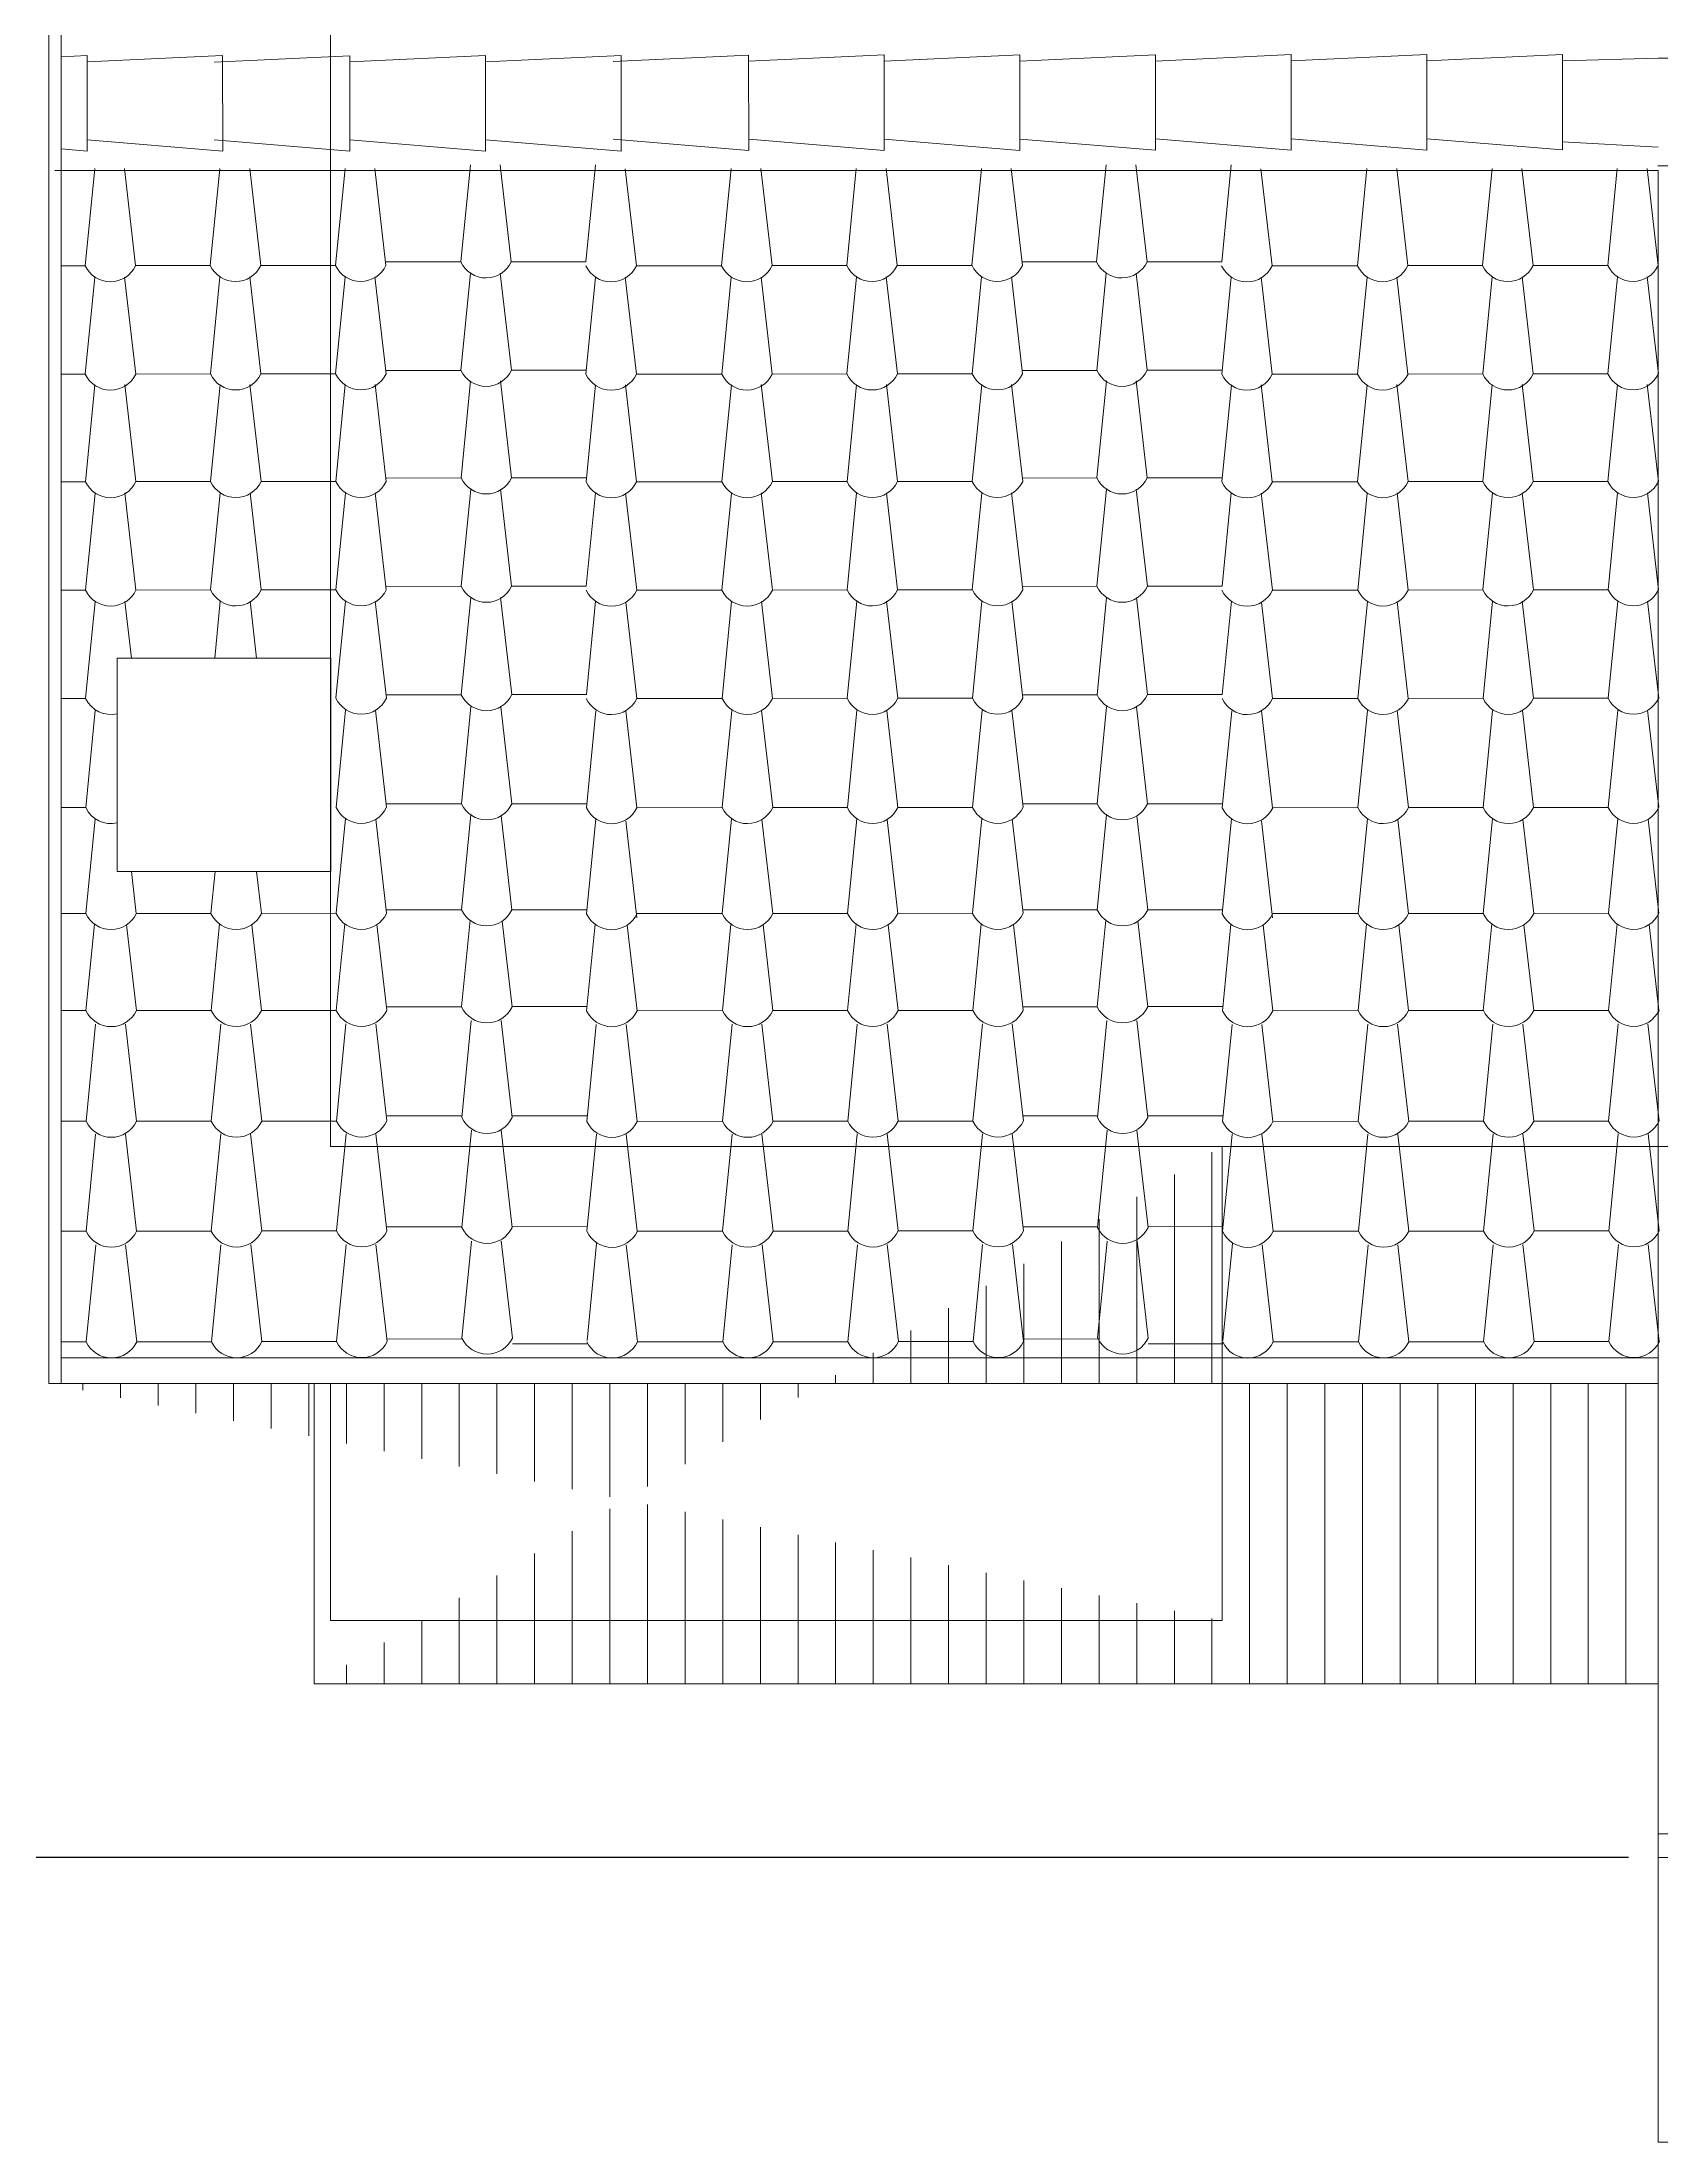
# Model space of a CAD drawing. Header units: millimetres. Extents: x -2768 to 386734, y -140 to 258833.
# Drawn here: x 214464 to 217881, y 138210 to 142639 of the extents above; entities that cross this region are included whole.
import ezdxf

# ---------------------------------------------------------------- set-up
doc = ezdxf.new("R2010")
doc.units = ezdxf.units.MM
doc.header["$PDMODE"] = 32
doc.linetypes.add('HIDDEN', pattern=[9.525, 6.35, -3.175])
for name, color, linetype, lineweight in [('muri nascosti', 7, 'HIDDEN', 20), ('PROIEZIONI', 145, 'Continuous', 5), ('rilievo', 7, 'Continuous', 25), ('TETTO', 6, 'Continuous', 20), ('TRATTEGGIO_tetto', 1, 'Continuous', 0), ('VARIE', 4, 'Continuous', 13)]:
    doc.layers.add(name, color=color, linetype=linetype, lineweight=lineweight)
doc.styles.get("Standard").update_dxf_attribs({"font": 'arial.ttf'})
doc.dimstyles.new('Annotativa', dxfattribs={"dimscale": 0, "dimtxt": 2.5, "dimasz": 2.5, "dimexe": 1.25, "dimexo": 0.625, "dimtad": 1, "dimtxsty": 'Standard', "dimcen": 2.5, "dimadec": 0, "dimazin": 0, "dimtfac": 1, "dimtmove": 0, "dimatfit": 3, "dimfxl": 1, "dimarcsym": 0})

# ---------------------------------------------------------------- blocks, each defined once
blk = doc.blocks.new('*D1324')
at = {"layer": 'Defpoints', "color": 0}
for p in [(216752.6, 145709.9), (213574.6, 138809.9), (217873.1, 138809.9)]:
    blk.add_point(p, dxfattribs=at)
at = {"layer": 'VARIE', "color": 0, "lineweight": -2, "ltscale": 0.13}
for p, q in [((216690.1, 145709.9), (213464.6, 145709.9)), ((213574.6, 145609.9), (213574.6, 138909.9)), ((217810.6, 138809.9), (213464.6, 138809.9))]:
    blk.add_line(p, q, dxfattribs=at)
at = {"layer": 'VARIE', "color": 0}
for points in [[(213591.3, 145609.9), (213558, 145609.9), (213574.6, 145709.9)], [(213558, 138909.9), (213591.3, 138909.9), (213574.6, 138809.9)]]:
    blk.add_solid(points, dxfattribs=at)
at = {"layer": 'VARIE', "color": 0, "linetype": 'ByBlock', "lineweight": 9, "ltscale": 0.13, "insert": (213410, 142259.9), "char_height": 200, "attachment_point": 5, "rotation": 90}
blk.add_mtext('~6900', dxfattribs=at)

msp = doc.modelspace()

# ---------------------------------------------------------------- hatches: boundary and pattern name
at = {"layer": 'PROIEZIONI'}
h = msp.add_hatch(dxfattribs=at)
h.set_pattern_fill('ANSI31', color=256, scale=0.25, angle=45, style=0)
h.set_pattern_definition([(90, (0, 0), (-79.375, 5e-15), [])])
edge = h.paths.add_edge_path()
edge.add_line((217873.1, 138809.9), (217873.1, 139809.9))
edge.add_line((217873.1, 139809.9), (214478.5, 139809.9))
edge.add_line((216953.1, 139309.9), (216953.1, 140309.9))
edge.add_line((215038, 139176.1), (217873.1, 139176.1))

# ---------------------------------------------------------------- linework, layer by layer
at = {"layer": 'muri nascosti', "linetype": 'HIDDEN', "ltscale": 0.13}
for p, q in [((215073.1, 144709.9), (215073.1, 140309.9)), ((215073.1, 140309.9), (218673.1, 140309.9)), ((216953.1, 139309.9), (216953.1, 140309.9)), ((215073.1, 139809.9), (215073.1, 139309.9)), ((216953.1, 139309.9), (215073.1, 139309.9))]:
    msp.add_line(p, q, dxfattribs=at)
at = {"layer": 'PROIEZIONI'}
for p, q in [((214504.9, 145095.9), (214504.9, 139809.9)), ((217873.1, 142368), (214491.6, 142368)), ((217873.1, 139809.9), (217873.1, 142368)), ((217873.1, 139864.1), (214504.9, 139864.1)), ((217873.1, 138859.9), (231754.2, 138859.9))]:
    msp.add_line(p, q, dxfattribs=at)
at = {"layer": 'rilievo', "linetype": 'ByBlock', "ltscale": 0.13}
msp.add_line((215073.1, 141339.9), (215073.1, 140889.9), dxfattribs=at)
at = {"layer": 'TETTO'}
for p, q in [((214478.5, 145095.9), (214478.5, 139809.9)), ((214623.1, 140889.9), (214623.1, 141339.9)), ((214623.1, 141339.9), (215073.1, 141339.9)), ((215073.1, 140889.9), (214623.1, 140889.9)), ((217873.1, 139809.9), (214478.5, 139809.9)), ((217873.1, 138809.9), (217873.1, 139809.9)), ((217873.1, 138809.9), (231803.1, 138809.9))]:
    msp.add_line(p, q, dxfattribs=at)
at = {"layer": 'TRATTEGGIO_tetto'}
for p, q in [((214559.2, 142610.5), (214504.9, 142607.9)), ((214845.2, 142610.7), (214559.2, 142597.2)), ((214559.3, 142409), (214559.2, 142610.5)), ((215113.4, 142610.3), (214827.3, 142596.8)), ((214845.2, 142610.7), (214845.4, 142409.2)), ((215399.4, 142610.5), (215113.4, 142597)), ((215113.4, 142610.3), (215113.5, 142408.8)), ((215685.5, 142610.7), (215399.4, 142597.2)), ((215399.6, 142409), (215399.4, 142610.5)), ((215954.6, 142611.7), (215668.6, 142598.3)), ((215685.5, 142610.7), (215685.6, 142409.2)), ((216240.7, 142611.9), (215954.6, 142598.5)), ((215954.6, 142611.7), (215954.8, 142410.2)), ((216526.8, 142612.1), (216240.7, 142598.6)), ((216240.8, 142410.4), (216240.7, 142611.9)), ((216812.8, 142612.3), (216526.8, 142598.8)), ((216526.8, 142612.1), (216526.9, 142410.6)), ((217098.9, 142612.5), (216812.8, 142599)), ((216812.9, 142410.8), (216812.8, 142612.3)), ((217384.9, 142612.7), (217098.9, 142599.2)), ((217098.9, 142612.5), (217099, 142411)), ((217671, 142612.8), (217384.9, 142599.4)), ((217385.1, 142411.2), (217384.9, 142612.7)), ((217671, 142612.8), (217671.1, 142411.4)), ((217872.7, 142604.9), (217671, 142599.6)), ((218052.5, 142604.7), (217872.7, 142604.9)), ((214504.9, 142413.5), (214559.3, 142409)), ((214559.3, 142432.9), (214845.4, 142409.2)), ((214827.4, 142432.5), (215113.5, 142408.8)), ((215113.5, 142432.7), (215399.6, 142409)), ((215399.5, 142432.9), (215685.6, 142409.2)), ((215668.7, 142433.9), (215954.8, 142410.2)), ((215954.8, 142434.1), (216240.8, 142410.4)), ((216240.8, 142434.3), (216526.9, 142410.6)), ((216526.9, 142434.5), (216812.9, 142410.8)), ((216812.9, 142434.7), (217099, 142411)), ((217099, 142434.9), (217385.1, 142411.2)), ((217385.1, 142435), (217671.1, 142411.4)), ((217873.1, 142417.3), (217671.1, 142428.7)), ((214575.4, 142372.1), (214555.3, 142167.4)), ((214638.3, 142372.1), (214661.8, 142167.5)), ((214839.4, 142372.3), (214819.3, 142167.6)), ((214902.3, 142372.4), (214925.8, 142167.7)), ((215103.4, 142372.6), (215083.3, 142167.9)), ((215166.3, 142372.7), (215189.8, 142168)), ((215367.7, 142380), (215347.6, 142175.3)), ((215367.7, 142380), (215347.6, 142175.3)), ((215430.6, 142380.1), (215454.1, 142175.4)), ((215631.7, 142380.3), (215611.6, 142175.6)), ((215694.3, 142371.8), (215717.9, 142167.2)), ((215917.8, 142372.1), (215897.7, 142167.4)), ((215980.7, 142372.1), (216004.2, 142167.5)), ((216181.8, 142372.3), (216161.7, 142167.6)), ((216244.7, 142372.4), (216268.2, 142167.7)), ((216445.8, 142372.6), (216425.7, 142167.9)), ((216508.7, 142372.7), (216532.2, 142168)), ((216708.6, 142380), (216688.5, 142175.3)), ((216708.6, 142380), (216688.5, 142175.3)), ((216771.5, 142380.1), (216795, 142175.4)), ((216972.6, 142380.3), (216952.6, 142175.6)), ((217035.3, 142371.8), (217058.8, 142167.2)), ((217258.7, 142372.1), (217238.6, 142167.4)), ((217321.6, 142372.1), (217345.1, 142167.5)), ((217522.7, 142372.3), (217502.6, 142167.6)), ((217585.6, 142372.4), (217609.1, 142167.7)), ((217786.7, 142372.6), (217766.7, 142167.9)), ((217849.6, 142372.7), (217873.1, 142168)), ((218052.3, 142377.7), (217872.4, 142377.9)), ((214555.3, 142167.4), (214504.9, 142167.3)), ((214575.6, 142143.4), (214555.5, 141938.7)), ((214638.5, 142143.5), (214662, 141938.8)), ((214819.3, 142167.6), (214661.8, 142167.5)), ((214839.6, 142143.7), (214819.5, 141939)), ((214902.5, 142143.7), (214926, 141939.1)), ((215083.3, 142167.9), (214925.8, 142167.7)), ((215103.6, 142143.9), (215083.6, 141939.2)), ((215166.5, 142144), (215190, 141939.3)), ((215347.6, 142175.3), (215190.1, 142175.2)), ((215367.9, 142151.3), (215347.9, 141946.6)), ((215367.9, 142151.3), (215347.9, 141946.6)), ((215430.8, 142151.4), (215454.3, 141946.8)), ((215611.6, 142175.6), (215454.1, 142175.4)), ((215631.7, 142143.1), (215611.6, 141938.4)), ((215694.6, 142143.2), (215718.1, 141938.5)), ((215897.7, 142167.4), (215717.9, 142167.2)), ((215918, 142143.4), (215897.9, 141938.7)), ((215980.9, 142143.5), (216004.4, 141938.8)), ((216161.7, 142167.6), (216004.2, 142167.5)), ((216182, 142143.7), (216162, 141939)), ((216244.9, 142143.7), (216268.4, 141939.1)), ((216425.7, 142167.9), (216268.2, 142167.7)), ((216446.1, 142143.9), (216426, 141939.2)), ((216508.9, 142144), (216532.5, 141939.3)), ((216688.5, 142175.3), (216531, 142175.2)), ((216708.8, 142151.3), (216688.8, 141946.6)), ((216708.8, 142151.3), (216688.8, 141946.6)), ((216771.7, 142151.4), (216795.3, 141946.8)), ((216952.6, 142175.6), (216795, 142175.4)), ((216972.6, 142143.1), (216952.5, 141938.4)), ((217035.5, 142143.2), (217059, 141938.5)), ((217238.6, 142167.4), (217058.8, 142167.2)), ((217258.9, 142143.4), (217238.9, 141938.7)), ((217321.8, 142143.5), (217345.3, 141938.8)), ((217502.6, 142167.6), (217345.1, 142167.5)), ((217523, 142143.7), (217502.9, 141939)), ((217585.8, 142143.7), (217609.4, 141939.1)), ((217766.7, 142167.9), (217609.1, 142167.7)), ((217787, 142143.9), (217766.9, 141939.2)), ((217849.9, 142144), (217873.4, 141939.3)), ((214555.5, 141938.7), (214504.9, 141938.6)), ((214575.8, 141916.4), (214555.8, 141711.7)), ((214638.7, 141916.5), (214662.2, 141711.9)), ((214819.5, 141939), (214662, 141938.8)), ((214839.9, 141916.7), (214819.8, 141712)), ((214902.7, 141916.8), (214926.3, 141712.1)), ((215083.6, 141939.2), (214926, 141939.1)), ((215103.9, 141917), (215083.8, 141712.3)), ((215166.8, 141917), (215190.3, 141712.4)), ((215347.9, 141946.6), (215190.3, 141946.5)), ((215368.2, 141924.4), (215348.1, 141719.7)), ((215368.2, 141924.4), (215348.1, 141719.7)), ((215431.1, 141924.5), (215454.6, 141719.8)), ((215611.9, 141946.9), (215454.3, 141946.8)), ((215631.9, 141916.2), (215611.8, 141711.5)), ((215694.8, 141916.2), (215718.3, 141711.6)), ((215897.9, 141938.7), (215718.1, 141938.5)), ((215918.3, 141916.4), (215898.2, 141711.7)), ((215981.1, 141916.5), (216004.7, 141711.9)), ((216162, 141939), (216004.4, 141938.8)), ((216182.3, 141916.7), (216162.2, 141712)), ((216245.2, 141916.8), (216268.7, 141712.1)), ((216426, 141939.2), (216268.4, 141939.1)), ((216446.3, 141917), (216426.2, 141712.3)), ((216509.2, 141917), (216532.7, 141712.4)), ((216688.8, 141946.6), (216531.2, 141946.5)), ((216709.1, 141924.4), (216689, 141719.7)), ((216709.1, 141924.4), (216689, 141719.7)), ((216772, 141924.5), (216795.5, 141719.8)), ((216952.8, 141946.9), (216795.3, 141946.8)), ((216972.8, 141916.2), (216952.8, 141711.5)), ((217035.7, 141916.2), (217059.2, 141711.6)), ((217238.9, 141938.7), (217059, 141938.5)), ((217259.2, 141916.4), (217239.1, 141711.7)), ((217322.1, 141916.5), (217345.6, 141711.9)), ((217502.9, 141939), (217345.3, 141938.8)), ((217523.2, 141916.7), (217503.1, 141712)), ((217586.1, 141916.8), (217609.6, 141712.1)), ((217766.9, 141939.2), (217609.4, 141939.1)), ((217787.2, 141917), (217767.1, 141712.3)), ((217850.1, 141917), (217873.6, 141712.4)), ((214555.8, 141711.7), (214504.9, 141711.7)), ((214819.8, 141712), (214662.2, 141711.9)), ((215083.8, 141712.3), (214926.3, 141712.1)), ((215348.1, 141719.7), (215190.6, 141719.5)), ((215368.4, 141695.9), (215348.3, 141491.2)), ((215368.4, 141695.9), (215348.3, 141491.2)), ((215431.3, 141695.9), (215454.8, 141491.3)), ((215612.1, 141720), (215454.6, 141719.8)), ((215898.2, 141711.7), (215718.3, 141711.6)), ((216162.2, 141712), (216004.7, 141711.9)), ((216426.2, 141712.3), (216268.7, 141712.1)), ((216689, 141719.7), (216531.5, 141719.5)), ((216709.3, 141695.9), (216689.2, 141491.2)), ((216709.3, 141695.9), (216689.2, 141491.2)), ((216772.2, 141695.9), (216795.7, 141491.3)), ((216953, 141720), (216795.5, 141719.8)), ((217239.1, 141711.7), (217059.2, 141711.6)), ((217503.1, 141712), (217345.6, 141711.9)), ((217767.1, 141712.3), (217609.6, 141712.1)), ((214576.1, 141687.9), (214556, 141483.2)), ((214639, 141688), (214662.5, 141483.3)), ((214840.1, 141688.2), (214820, 141483.5)), ((214903, 141688.2), (214926.5, 141483.6)), ((215104.1, 141688.4), (215084, 141483.7)), ((215167, 141688.5), (215190.5, 141483.8)), ((215631.6, 141688.1), (215612.3, 141491.4)), ((215695, 141687.7), (215718.6, 141483)), ((215918.5, 141687.9), (215898.4, 141483.2)), ((215981.4, 141688), (216004.9, 141483.3)), ((216182.5, 141688.2), (216162.4, 141483.5)), ((216245.4, 141688.2), (216268.9, 141483.6)), ((216446.5, 141688.4), (216426.4, 141483.7)), ((216509.4, 141688.5), (216532.9, 141483.8)), ((216972.5, 141688.1), (216953.2, 141491.4)), ((217036, 141687.7), (217059.5, 141483)), ((217259.4, 141687.9), (217239.3, 141483.2)), ((217322.3, 141688), (217345.8, 141483.3)), ((217523.4, 141688.2), (217503.3, 141483.5)), ((217586.3, 141688.2), (217609.8, 141483.6)), ((217787.4, 141688.4), (217767.4, 141483.7)), ((217850.3, 141688.5), (217873.8, 141483.8)), ((214556, 141483.2), (214504.9, 141483.2)), ((214820, 141483.5), (214662.5, 141483.3)), ((215084, 141483.7), (214926.5, 141483.6)), ((215348.3, 141491.2), (215190.8, 141491)), ((215612.3, 141491.4), (215454.8, 141491.3)), ((215898.4, 141483.2), (215718.6, 141483)), ((216162.4, 141483.5), (216004.9, 141483.3)), ((216426.4, 141483.7), (216268.9, 141483.6)), ((216689.2, 141491.2), (216531.7, 141491)), ((216953.2, 141491.4), (216795.7, 141491.3)), ((217239.3, 141483.2), (217059.5, 141483)), ((217503.3, 141483.5), (217345.8, 141483.3)), ((217767.4, 141483.7), (217609.8, 141483.6)), ((214576.3, 141459.3), (214556.2, 141254.6)), ((214639.2, 141459.4), (214652.9, 141339.9)), ((214840.3, 141459.6), (214828.6, 141339.9)), ((214903.2, 141459.6), (214917, 141339.9)), ((215104.3, 141459.8), (215084.3, 141255.1)), ((215167.2, 141459.9), (215190.7, 141255.2)), ((215368.6, 141467.2), (215348.6, 141262.5)), ((215368.6, 141467.2), (215348.6, 141262.5)), ((215431.5, 141467.3), (215455, 141262.7)), ((215631.9, 141459.6), (215612.6, 141262.8)), ((215695.5, 141457.5), (215718.8, 141254.4)), ((215918.7, 141459.3), (215898.6, 141254.6)), ((215981.6, 141459.4), (216005.1, 141254.7)), ((216182.7, 141459.6), (216162.7, 141254.9)), ((216245.6, 141459.6), (216269.1, 141255)), ((216446.7, 141459.8), (216426.7, 141255.1)), ((216509.6, 141459.9), (216533.1, 141255.2)), ((216709.5, 141467.2), (216689.5, 141262.5)), ((216709.5, 141467.2), (216689.5, 141262.5)), ((216772.4, 141467.3), (216795.9, 141262.7)), ((216972.8, 141459.6), (216953.5, 141262.8)), ((217036.4, 141457.5), (217059.7, 141254.4)), ((217259.6, 141459.3), (217239.6, 141254.6)), ((217322.5, 141459.4), (217346, 141254.7)), ((217523.6, 141459.6), (217503.6, 141254.9)), ((217586.5, 141459.6), (217610, 141255)), ((217787.7, 141459.8), (217767.6, 141255.1)), ((217850.5, 141459.9), (217874.1, 141255.2)), ((214556.2, 141254.6), (214504.9, 141254.5)), ((215348.6, 141262.5), (215191, 141262.4)), ((215612.6, 141262.8), (215455, 141262.7)), ((215898.6, 141254.6), (215718.8, 141254.4)), ((216162.7, 141254.9), (216005.1, 141254.7)), ((216426.7, 141255.1), (216269.1, 141255)), ((216689.5, 141262.5), (216531.9, 141262.4)), ((216953.5, 141262.8), (216795.9, 141262.7)), ((217239.6, 141254.6), (217059.7, 141254.4)), ((217503.6, 141254.9), (217346, 141254.7)), ((217767.6, 141255.1), (217610, 141255)), ((214576.5, 141229), (214556.5, 141024.3)), ((215104.6, 141229.6), (215084.5, 141024.9)), ((215167.5, 141229.6), (215191, 141025)), ((215368.9, 141237), (215348.8, 141032.3)), ((215368.9, 141237), (215348.8, 141032.3)), ((215431.8, 141237.1), (215455.3, 141032.4)), ((215632.6, 141228.8), (215612.5, 141024.1)), ((215695.5, 141228.8), (215719, 141024.2)), ((215919, 141229), (215898.9, 141024.3)), ((215981.8, 141229.1), (216005.4, 141024.5)), ((216183, 141229.3), (216162.9, 141024.6)), ((216245.9, 141229.4), (216269.4, 141024.7)), ((216447, 141229.6), (216426.9, 141024.9)), ((216509.9, 141229.6), (216533.4, 141025)), ((216709.8, 141237), (216689.7, 141032.3)), ((216709.8, 141237), (216689.7, 141032.3)), ((216772.7, 141237.1), (216796.2, 141032.4)), ((216973.5, 141228.8), (216953.5, 141024.1)), ((217036.4, 141228.8), (217059.9, 141024.2)), ((217259.9, 141229), (217239.8, 141024.3)), ((217322.8, 141229.1), (217346.3, 141024.5)), ((217523.9, 141229.3), (217503.8, 141024.6)), ((217586.8, 141229.4), (217610.3, 141024.7)), ((217787.9, 141229.6), (217767.8, 141024.9)), ((217850.8, 141229.6), (217874.3, 141025)), ((215348.8, 141032.3), (215191.3, 141032.1)), ((215612.8, 141032.6), (215455.3, 141032.4)), ((216689.7, 141032.3), (216532.2, 141032.1)), ((216953.7, 141032.6), (216796.2, 141032.4)), ((214556.5, 141024.3), (214504.9, 141024.3)), ((214576.3, 141000.9), (214556.7, 140800.8)), ((215104.3, 141001.5), (215084.7, 140801.4)), ((215168.4, 140999.8), (215191.2, 140801.5)), ((215368.6, 141008.9), (215349, 140808.8)), ((215432.7, 141007.2), (215455.5, 140808.9)), ((215632.4, 141000.7), (215612.8, 140800.6)), ((215695.5, 140996.8), (215719, 140792.2)), ((215898.9, 141024.3), (215719, 141024.2)), ((215918.7, 141000.9), (215899.1, 140800.8)), ((215982.8, 140999.2), (216005.6, 140801)), ((216162.9, 141024.6), (216005.4, 141024.5)), ((216182.7, 141001.2), (216163.1, 140801.1)), ((216246.8, 140999.5), (216269.6, 140801.2)), ((216426.9, 141024.9), (216269.4, 141024.7)), ((216446.8, 141001.5), (216427.1, 140801.4)), ((216510.8, 140999.8), (216533.6, 140801.5)), ((216709.6, 141008.9), (216689.9, 140808.8)), ((216773.6, 141007.2), (216796.4, 140808.9)), ((216973.3, 141000.7), (216953.7, 140800.6)), ((217036.4, 140996.8), (217059.9, 140792.2)), ((217239.8, 141024.3), (217059.9, 141024.2)), ((217259.6, 141000.9), (217240, 140800.8)), ((217323.7, 140999.2), (217346.5, 140801)), ((217503.8, 141024.6), (217346.3, 141024.5)), ((217523.7, 141001.2), (217504, 140801.1)), ((217587.7, 140999.5), (217610.5, 140801.2)), ((217767.8, 141024.9), (217610.3, 141024.7)), ((217787.7, 141001.5), (217768, 140801.4)), ((217851.7, 140999.8), (217874.5, 140801.5)), ((214652.9, 140889.9), (214663.2, 140801)), ((214829.4, 140889.9), (214820.7, 140801.1)), ((214917, 140889.9), (214927.2, 140801.2)), ((215349, 140808.8), (215191.5, 140808.6)), ((215613, 140809.1), (215455.5, 140808.9)), ((216689.9, 140808.8), (216532.4, 140808.6)), ((216953.9, 140809.1), (216796.4, 140808.9)), ((214556.7, 140800.8), (214504.9, 140800.8)), ((214574.8, 140778.7), (214556.9, 140596.2)), ((214642.6, 140777), (214663.4, 140596.3)), ((214820.7, 140801.1), (214663.2, 140801)), ((214838.8, 140779), (214820.9, 140596.4)), ((214906.6, 140777.3), (214927.4, 140596.5)), ((215084.7, 140801.4), (214927.2, 140801.2)), ((215102.8, 140779.2), (215084.9, 140596.7)), ((215170.6, 140777.5), (215191.4, 140596.8)), ((215367.1, 140786.7), (215349.2, 140604.1)), ((215434.9, 140785), (215455.7, 140604.2)), ((215630.9, 140778.4), (215613, 140595.9)), ((215698.7, 140776.7), (215719.5, 140596)), ((215899.1, 140800.8), (215719.2, 140800.7)), ((215917.2, 140778.7), (215899.3, 140596.2)), ((215985, 140777), (216005.8, 140596.3)), ((216163.1, 140801.1), (216005.6, 140801)), ((216181.2, 140779), (216163.3, 140596.4)), ((216249, 140777.3), (216269.8, 140596.5)), ((216427.1, 140801.4), (216269.6, 140801.2)), ((216445.2, 140779.2), (216427.3, 140596.7)), ((216513.1, 140777.5), (216533.8, 140596.8)), ((216708, 140786.7), (216690.1, 140604.1)), ((216775.8, 140785), (216796.6, 140604.2)), ((216971.8, 140778.4), (216953.9, 140595.9)), ((217039.6, 140776.7), (217060.4, 140596)), ((217240, 140800.8), (217060.2, 140800.7)), ((217258.1, 140778.7), (217240.2, 140596.2)), ((217325.9, 140777), (217346.7, 140596.3)), ((217504, 140801.1), (217346.5, 140801)), ((217522.1, 140779), (217504.2, 140596.4)), ((217590, 140777.3), (217610.7, 140596.5)), ((217768, 140801.4), (217610.5, 140801.2)), ((217786.2, 140779.2), (217768.3, 140596.7)), ((217854, 140777.5), (217874.7, 140596.8)), ((214556.9, 140596.2), (214504.9, 140596.1)), ((214820.9, 140596.4), (214663.4, 140596.3)), ((214927.4, 140596.5), (215084.9, 140596.7)), ((215349.3, 140604.4), (215191.7, 140604.3)), ((215613.3, 140604.7), (215455.7, 140604.6)), ((215899.3, 140596.2), (215719.5, 140596)), ((216163.3, 140596.4), (216005.8, 140596.3)), ((216269.8, 140596.5), (216427.3, 140596.7)), ((216690.2, 140604.4), (216532.6, 140604.3)), ((216954.2, 140604.7), (216796.6, 140604.6)), ((217240.2, 140596.2), (217060.4, 140596)), ((217504.2, 140596.4), (217346.7, 140596.3)), ((217610.7, 140596.5), (217768.3, 140596.7)), ((214577.2, 140567.5), (214557.1, 140362.8)), ((214640.1, 140567.5), (214663.6, 140362.9)), ((214841.2, 140567.7), (214821.2, 140363)), ((214904.1, 140567.8), (214927.6, 140363.1)), ((215105.2, 140568), (215085.2, 140363.3)), ((215168.1, 140568.1), (215191.6, 140363.4)), ((215369.5, 140575.4), (215349.5, 140370.7)), ((215432.4, 140575.5), (215455.9, 140370.8)), ((215633.3, 140567.2), (215613.2, 140362.5)), ((215696.2, 140567.2), (215719.7, 140362.6)), ((215919.6, 140567.5), (215899.6, 140362.8)), ((215982.5, 140567.5), (216006, 140362.9)), ((216183.6, 140567.7), (216163.6, 140363)), ((216246.5, 140567.8), (216270, 140363.1)), ((216447.7, 140568), (216427.6, 140363.3)), ((216510.5, 140568.1), (216534.1, 140363.4)), ((216710.4, 140575.4), (216690.4, 140370.7)), ((216773.3, 140575.5), (216796.9, 140370.8)), ((216974.2, 140567.2), (216954.1, 140362.5)), ((217037.1, 140567.2), (217060.6, 140362.6)), ((217260.5, 140567.5), (217240.5, 140362.8)), ((217323.4, 140567.5), (217346.9, 140362.9)), ((217524.6, 140567.7), (217504.5, 140363)), ((217587.4, 140567.8), (217611, 140363.1)), ((217788.6, 140568), (217768.5, 140363.3)), ((217851.5, 140568.1), (217875, 140363.4)), ((214557.1, 140362.8), (214504.9, 140362.7)), ((214821.2, 140363), (214663.6, 140362.9)), ((215085.2, 140363.3), (214927.6, 140363.1)), ((215349.5, 140374.1), (215192, 140374)), ((215613.5, 140374.4), (215456, 140374.2)), ((215899.6, 140362.8), (215719.7, 140362.6)), ((216163.6, 140363), (216006, 140362.9)), ((216427.6, 140363.3), (216270, 140363.1)), ((216690.4, 140374.1), (216532.9, 140374)), ((216954.4, 140374.4), (216796.9, 140374.2)), ((217240.5, 140362.8), (217060.6, 140362.6)), ((217504.5, 140363), (217346.9, 140362.9)), ((217768.5, 140363.3), (217611, 140363.1)), ((214577.4, 140335.7), (214557.4, 140131)), ((214640.3, 140335.8), (214663.9, 140131.1)), ((214841.5, 140336), (214821.4, 140131.3)), ((214904.3, 140336), (214927.9, 140131.4)), ((215105.5, 140336.3), (215085.4, 140131.6)), ((215168.4, 140336.3), (215191.9, 140131.7)), ((215369.8, 140343.7), (215349.7, 140139)), ((215432.7, 140343.7), (215456.2, 140139.1)), ((215633.5, 140335.4), (215613.4, 140130.7)), ((215696.4, 140335.5), (215719.9, 140130.8)), ((215919.9, 140335.7), (215899.8, 140131)), ((215982.7, 140335.8), (216006.3, 140131.1)), ((216183.9, 140336), (216163.8, 140131.3)), ((216246.8, 140336), (216270.3, 140131.4)), ((216447.9, 140336.3), (216427.8, 140131.6)), ((216510.8, 140336.3), (216534.3, 140131.7)), ((216710.7, 140343.7), (216690.6, 140139)), ((216773.6, 140343.7), (216797.1, 140139.1)), ((216974.4, 140335.4), (216954.4, 140130.7)), ((217037.3, 140335.5), (217060.8, 140130.8)), ((217260.8, 140335.7), (217240.7, 140131)), ((217323.7, 140335.8), (217347.2, 140131.1)), ((217524.8, 140336), (217504.7, 140131.3)), ((217587.7, 140336), (217611.2, 140131.4)), ((217788.8, 140336.3), (217768.7, 140131.6)), ((217851.7, 140336.3), (217875.2, 140131.7)), ((214557.4, 140131), (214504.9, 140131)), ((214577.7, 140102.3), (214557.6, 139897.6)), ((214640.6, 140102.3), (214664.1, 139897.7)), ((214821.4, 140131.3), (214663.9, 140131.1)), ((214841.7, 140102.5), (214821.6, 139897.8)), ((214904.6, 140102.6), (214928.1, 139898)), ((215085.4, 140131.6), (214927.9, 140131.4)), ((215105.7, 140102.8), (215085.6, 139898.1)), ((215168.6, 140102.9), (215192.1, 139898.2)), ((215349.7, 140140.3), (215192.2, 140140.1)), ((215370, 140110.2), (215349.9, 139905.5)), ((215432.9, 140110.3), (215456.4, 139905.6)), ((215613.7, 140140.6), (215456.2, 140140.4)), ((215634, 140104.8), (215614, 139900.1)), ((215696.7, 140102), (215720.2, 139897.4)), ((215899.8, 140131), (215719.9, 140130.8)), ((215920.1, 140102.3), (215900, 139897.6)), ((215983, 140102.3), (216006.5, 139897.7)), ((216163.8, 140131.3), (216006.3, 140131.1)), ((216184.1, 140102.5), (216164, 139897.8)), ((216247, 140102.6), (216270.5, 139898)), ((216427.8, 140131.6), (216270.3, 140131.4)), ((216448.1, 140102.8), (216428, 139898.1)), ((216511, 140102.9), (216534.5, 139898.2)), ((216690.6, 140140.3), (216533.1, 140140.1)), ((216710.9, 140110.2), (216690.8, 139905.5)), ((216773.8, 140110.3), (216797.3, 139905.6)), ((216954.7, 140140.6), (216797.1, 140140.4)), ((216975, 140104.8), (216954.9, 139900.1)), ((217037.6, 140102), (217061.1, 139897.4)), ((217240.7, 140131), (217060.8, 140130.8)), ((217261, 140102.3), (217240.9, 139897.6)), ((217323.9, 140102.3), (217347.4, 139897.7)), ((217504.7, 140131.3), (217347.2, 140131.1)), ((217525, 140102.5), (217504.9, 139897.8)), ((217587.9, 140102.6), (217611.4, 139898)), ((217768.7, 140131.6), (217611.2, 140131.4)), ((217789, 140102.8), (217769, 139898.1)), ((217851.9, 140102.9), (217875.4, 139898.2)), ((214557.6, 139897.6), (214504.9, 139897.5)), ((214821.6, 139897.8), (214664.1, 139897.7)), ((215085.6, 139898.1), (214928.1, 139898)), ((215350, 139903.7), (215192.4, 139903.5)), ((215614, 139893.3), (215456.4, 139893.2)), ((215900, 139897.6), (215720.2, 139897.4)), ((216164, 139897.8), (216006.5, 139897.7)), ((216428, 139898.1), (216270.5, 139898)), ((216690.9, 139903.7), (216533.3, 139903.5)), ((216954.9, 139893.3), (216797.3, 139893.2)), ((217240.9, 139897.6), (217061.1, 139897.4)), ((217504.9, 139897.8), (217347.4, 139897.7)), ((217769, 139898.1), (217611.4, 139898))]:
    msp.add_line(p, q, dxfattribs=at)
for centre, end in [((214608.5, 142192.4), 334.9301), ((214872.5, 142192.7), 334.9301), ((215136.5, 142192.9), 334.9301), ((215400.8, 142200.3), 334.9301), ((215664.6, 142192.1), 334.9301), ((215950.9, 142192.4), 334.9301), ((216214.9, 142192.7), 334.9301), ((216479, 142192.9), 334.9301), ((216741.8, 142200.3), 334.9301), ((217005.5, 142192.1), 334.9301), ((217291.8, 142192.4), 334.9301), ((217555.9, 142192.7), 334.9301), ((217819.9, 142192.9), 334.9301), ((214608.8, 141963.7), 334.9301), ((214872.8, 141964), 334.9301), ((215136.8, 141964.3), 334.9301), ((215401.1, 141971.7), 334.9301), ((215664.8, 141963.4), 334.9301), ((215951.2, 141963.7), 334.9301), ((216215.2, 141964), 334.9301), ((216479.2, 141964.3), 334.9301), ((216742, 141971.7), 334.9301), ((217005.7, 141963.4), 334.9301), ((217292.1, 141963.7), 334.9301), ((217556.1, 141964), 334.9301), ((217820.1, 141964.3), 334.9301), ((214609, 141736.8), 334.9301), ((214873, 141737), 334.9301), ((215137, 141737.3), 334.9301), ((215401.3, 141744.7), 334.9301), ((215665.1, 141736.5), 334.9301), ((215951.4, 141736.8), 334.9301), ((216215.4, 141737), 334.9301), ((216479.4, 141737.3), 334.9301), ((216742.2, 141744.7), 334.9301), ((217006, 141736.5), 334.9301), ((217292.3, 141736.8), 334.9301), ((217556.3, 141737), 334.9301), ((217820.3, 141737.3), 334.9301), ((214609.2, 141508.2), 334.9301), ((214873.2, 141508.5), 334.9301), ((215137.2, 141508.8), 334.9301), ((215401.5, 141516.2), 334.9301), ((215665.3, 141507.9), 334.9301), ((215951.6, 141508.2), 334.9301), ((216215.6, 141508.5), 334.9301), ((216479.7, 141508.8), 334.9301), ((216742.4, 141516.2), 334.9301), ((217006.2, 141507.9), 334.9301), ((217292.5, 141508.2), 334.9301), ((217556.6, 141508.5), 334.9301), ((217820.6, 141508.8), 334.9301), ((214609.4, 141279.6), 283.4627), ((215137.5, 141280.2), 334.9301), ((215401.8, 141287.6), 334.9301), ((215665.5, 141279.3), 334.9301), ((215951.9, 141279.6), 334.9301), ((216215.9, 141279.9), 334.9301), ((216479.9, 141280.2), 334.9301), ((216742.7, 141287.6), 334.9301), ((217006.4, 141279.3), 334.9301), ((217292.8, 141279.6), 334.9301), ((217556.8, 141279.9), 334.9301), ((217820.8, 141280.2), 334.9301), ((215402, 141057.3), 334.9301), ((216742.9, 141057.3), 334.9301), ((214609.7, 141049.4), 283.2286), ((215137.7, 141049.9), 334.9301), ((215665.8, 141049.1), 334.9301), ((215952.1, 141049.4), 334.9301), ((216216.1, 141049.6), 334.9301), ((216480.1, 141049.9), 334.9301), ((217006.7, 141049.1), 334.9301), ((217293, 141049.4), 334.9301), ((217557, 141049.6), 334.9301), ((217821, 141049.9), 334.9301), ((215402.2, 140833.8), 334.9301), ((216743.1, 140833.8), 334.9301), ((214609.9, 140825.9), 334.9301), ((214873.9, 140826.1), 334.9301), ((215137.9, 140826.4), 334.9301), ((215666, 140825.6), 334.9301), ((215952.3, 140825.9), 334.9301), ((216216.3, 140826.1), 334.9301), ((216480.3, 140826.4), 334.9301), ((217006.9, 140825.6), 334.9301), ((217293.2, 140825.9), 334.9301), ((217557.2, 140826.1), 334.9301), ((217821.3, 140826.4), 334.9301), ((214610.1, 140621.2), 334.9301), ((214874.1, 140621.5), 334.9301), ((215138.1, 140621.7), 334.9301), ((215402.4, 140629.1), 334.9301), ((215666.2, 140620.9), 334.9301), ((215952.5, 140621.2), 334.9301), ((216216.5, 140621.5), 334.9301), ((216480.6, 140621.7), 334.9301), ((216743.3, 140629.1), 334.9301), ((217007.1, 140620.9), 334.9301), ((217293.4, 140621.2), 334.9301), ((217557.5, 140621.5), 334.9301), ((217821.5, 140621.7), 334.9301), ((214610.4, 140387.8), 334.9301), ((214874.4, 140388.1), 334.9301), ((215138.4, 140388.3), 334.9301), ((215402.7, 140395.7), 334.9301), ((215666.4, 140387.5), 334.9301), ((215952.8, 140387.8), 334.9301), ((216216.8, 140388.1), 334.9301), ((216480.8, 140388.3), 334.9301), ((216743.6, 140395.7), 334.9301), ((217007.3, 140387.5), 334.9301), ((217293.7, 140387.8), 334.9301), ((217557.7, 140388.1), 334.9301), ((217821.7, 140388.3), 334.9301), ((214610.6, 140156), 334.9301), ((214874.6, 140156.3), 334.9301), ((215138.6, 140156.6), 334.9301), ((215402.9, 140164), 334.9301), ((215666.7, 140155.7), 334.9301), ((215953, 140156), 334.9301), ((216217, 140156.3), 334.9301), ((216481, 140156.6), 334.9301), ((216743.8, 140164), 334.9301), ((217007.6, 140155.7), 334.9301), ((217293.9, 140156), 334.9301), ((217557.9, 140156.3), 334.9301), ((217821.9, 140156.6), 334.9301), ((214610.8, 139922.6), 334.9301), ((214874.8, 139922.9), 334.9301), ((215138.9, 139923.1), 334.9301), ((215403.1, 139930.6), 334.9301), ((215666.9, 139922.3), 334.9301), ((215953.2, 139922.6), 334.9301), ((216217.3, 139922.9), 334.9301), ((216481.3, 139923.1), 334.9301), ((216744.1, 139930.6), 334.9301), ((217007.8, 139922.3), 334.9301), ((217294.1, 139922.6), 334.9301), ((217558.2, 139922.9), 334.9301), ((217822.2, 139923.1), 334.9301)]:
    msp.add_arc(centre, 58.8, 205.1863, end, dxfattribs=at)
at = {"layer": 'VARIE', "ltscale": 0.13}
for p, q in [((215038, 139176.1), (215038, 139809.9)), ((215038, 139176.1), (217873.1, 139176.1)), ((217873.1, 138209.9), (217873.1, 138809.9)), ((217873.1, 138209.9), (218678.7, 138209.9))]:
    msp.add_line(p, q, dxfattribs=at)

# ---------------------------------------------------------------- dimensions: what is measured, and where the dimension line sits
at = {"layer": 'VARIE', "lineweight": 9, "ltscale": 0.13}
dim = msp.add_linear_dim(base=(213574.6, 138809.9), p1=(216752.6, 145709.9), p2=(217873.1, 138809.9), angle=90, text='~6900', dimstyle='Annotativa', override={"dimscale": 0, "dimtxt": 2, "dimasz": 1, "dimexe": 1.1, "dimdec": 0, "dimlfac": 0.1, "dimzin": 0, "dimdsep": 46}, dxfattribs=at)
dim.commit()
dim.dimension.update_dxf_attribs({"geometry": '*D1324', "text_midpoint": (213410, 142259.9)})

doc.saveas('drawing.dxf')
